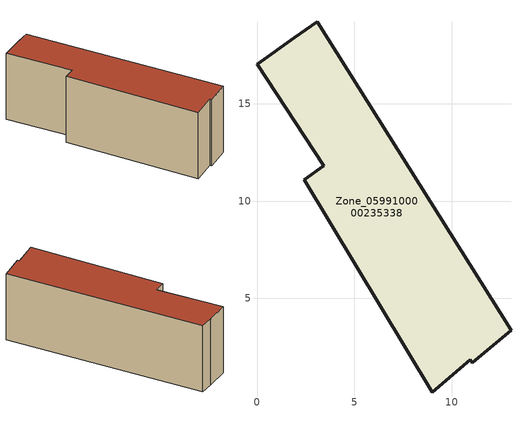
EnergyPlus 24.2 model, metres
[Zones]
Zone_0599100000235338
 floor ground (C_G): 1.92,18.4 3.09,19.21 13.05,3.35 11.07,1.68 10.96,1.85 8.99,0.18 2.43,11.09 3.42,11.81 0,17.03 z0
 wall outside (C_F): 3.09,19.21 1.92,18.4 0,17.03 3.42,11.81 2.43,11.09 8.99,0.18 10.96,1.85 11.07,1.68 13.05,3.35 3.09,19.21 z0:6.22
 roof outside (C_R): 3.42,11.81 2.43,11.09 8.99,0.18 10.96,1.85 11.07,1.68 13.05,3.35 3.09,19.21 1.92,18.4 0,17.03 z6.22
[BUILDING]
Pand.0599100000235338: North Axis=0; Terrain=City; Loads Convergence Tolerance Value=0.04; Temperature Convergence Tolerance Value=0.4; Solar Distribution=FullExterior; Maximum Number of Warmup Days=25; Minimum Number of Warmup Days=1
[Site:Location]
Rotterdam.The.Hague.AP_ZH_NLD Design_Conditions: Latitude=51.96; Longitude=4.45; Time Zone=1; Elevation=-4.5
[SITE:GROUNDTEMPERATURE:BUILDINGSURFACE]
18, 18, 18, 18, 18, 18, 18, 18, 18, 18, 18, 18
[MATERIAL] Thermal Absorptance=0.9; Solar Absorptance=0.7; Visible Absorptance=0.7
Name | Roughness | Thickness | Conductivity | Density | Specific Heat
G.D.1965 | MediumSmooth | 0.15 | 1 | 540 | 1210
F.D.1965 | Rough | 0.3 | 0.857143 | 1920 | 840
R.D.1965 | MediumRough | 0.2 | 0.08 | 1500 | 1000
[CONSTRUCTION]
C_G: G.D.1965
C_F: F.D.1965
C_R: R.D.1965
[ZONE]
Zone_0599100000235338: Type=1; Multiplier=1; Ceiling Height=Autocalculate; Volume=Autocalculate; Floor Area=autocalculate; Part of Total Floor Area=Yes
[ZONEINFILTRATION:DESIGNFLOWRATE]
Infil_Zone_0599100000235338: Zone or ZoneList or Space or SpaceList=Zone_0599100000235338; Schedule=AlwaysOn; Design Flow Rate Calculation Method=Flow/Area; Flow Rate per Floor Area=0.0042; Constant Term Coefficient=1; Temperature Term Coefficient=0; Velocity Term Coefficient=0; Velocity Squared Term Coefficient=0
[HVACTEMPLATE:ZONE:IDEALLOADSAIRSYSTEM]
Zone_0599100000235338: Maximum Heating Supply Air Temperature=50; Minimum Cooling Supply Air Temperature=13; Maximum Heating Supply Air Humidity Ratio=0.0156; Minimum Cooling Supply Air Humidity Ratio=0.0077; Heating Limit=NoLimit; Cooling Limit=NoLimit; Dehumidification Control Type=ConstantSensibleHeatRatio; Cooling Sensible Heat Ratio=0.7; Dehumidification Setpoint=60; Humidification Control Type=None; Humidification Setpoint=30; Outdoor Air Method=None; Outdoor Air Flow Rate per Person=0.00944; Outdoor Air Flow Rate per Zone Floor Area=0; Outdoor Air Flow Rate per Zone=0; Demand Controlled Ventilation Type=None; Outdoor Air Economizer Type=NoEconomizer; Heat Recovery Type=None; Sensible Heat Recovery Effectiveness=0.7; Latent Heat Recovery Effectiveness=0.65
[ZONECONTROL:THERMOSTAT]
ThermostatControl_Zone_0599100000235338: Zone or ZoneList=Zone_0599100000235338; Control Type Schedule=DualSetpointControlType; Control 1=Thermostat_Zone_0599100000235338; Temperature Difference Between Cutout And Setpoint=0
[THERMOSTATSETPOINT:DUALSETPOINT]
Thermostat_Zone_0599100000235338: Heating Setpoint Temperature Schedule=HeatingSetpoint_Zone_0599100000235338; Cooling Setpoint Temperature Schedule=CoolingSetpoint_Zone_0599100000235338
[SCHEDULE:COMPACT]
HeatingSetpoint_Zone_0599100000235338: Through: 12/31, For: AllDays, Until: 24:00, 21
CoolingSetpoint_Zone_0599100000235338: Through: 12/31, For: AllDays, Until: 24:00, 24
DualSetpointControlType: Through: 12/31, For: AllDays, Until: 24:00, 4
AlwaysOn: Through: 12/31, For: AllDays, Until: 24:00, 1
